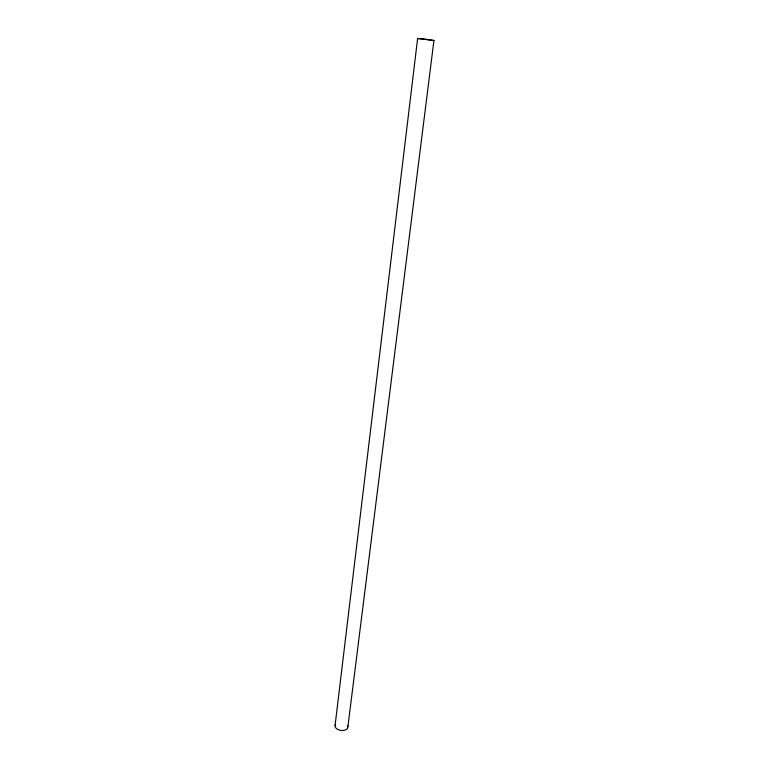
<?xml version="1.0" encoding="UTF-8"?>
<svg xmlns="http://www.w3.org/2000/svg" width="769" height="769" viewBox="0 0 769 769"><rect width="100%" height="100%" fill="white"/><g stroke="black" fill="none" stroke-linecap="round" stroke-linejoin="round"><path stroke-width="1.15" d="M335.063 725.6L417.615 38.488L422.998 38.873L433.937 40.459L347.896 726.705M433.899 40.536L417.615 38.488M347.501 725.503A6.469 4.028 7 0 1 341.349 730.512A6.469 4.028 7 0 1 335.534 724.465"/></g></svg>
